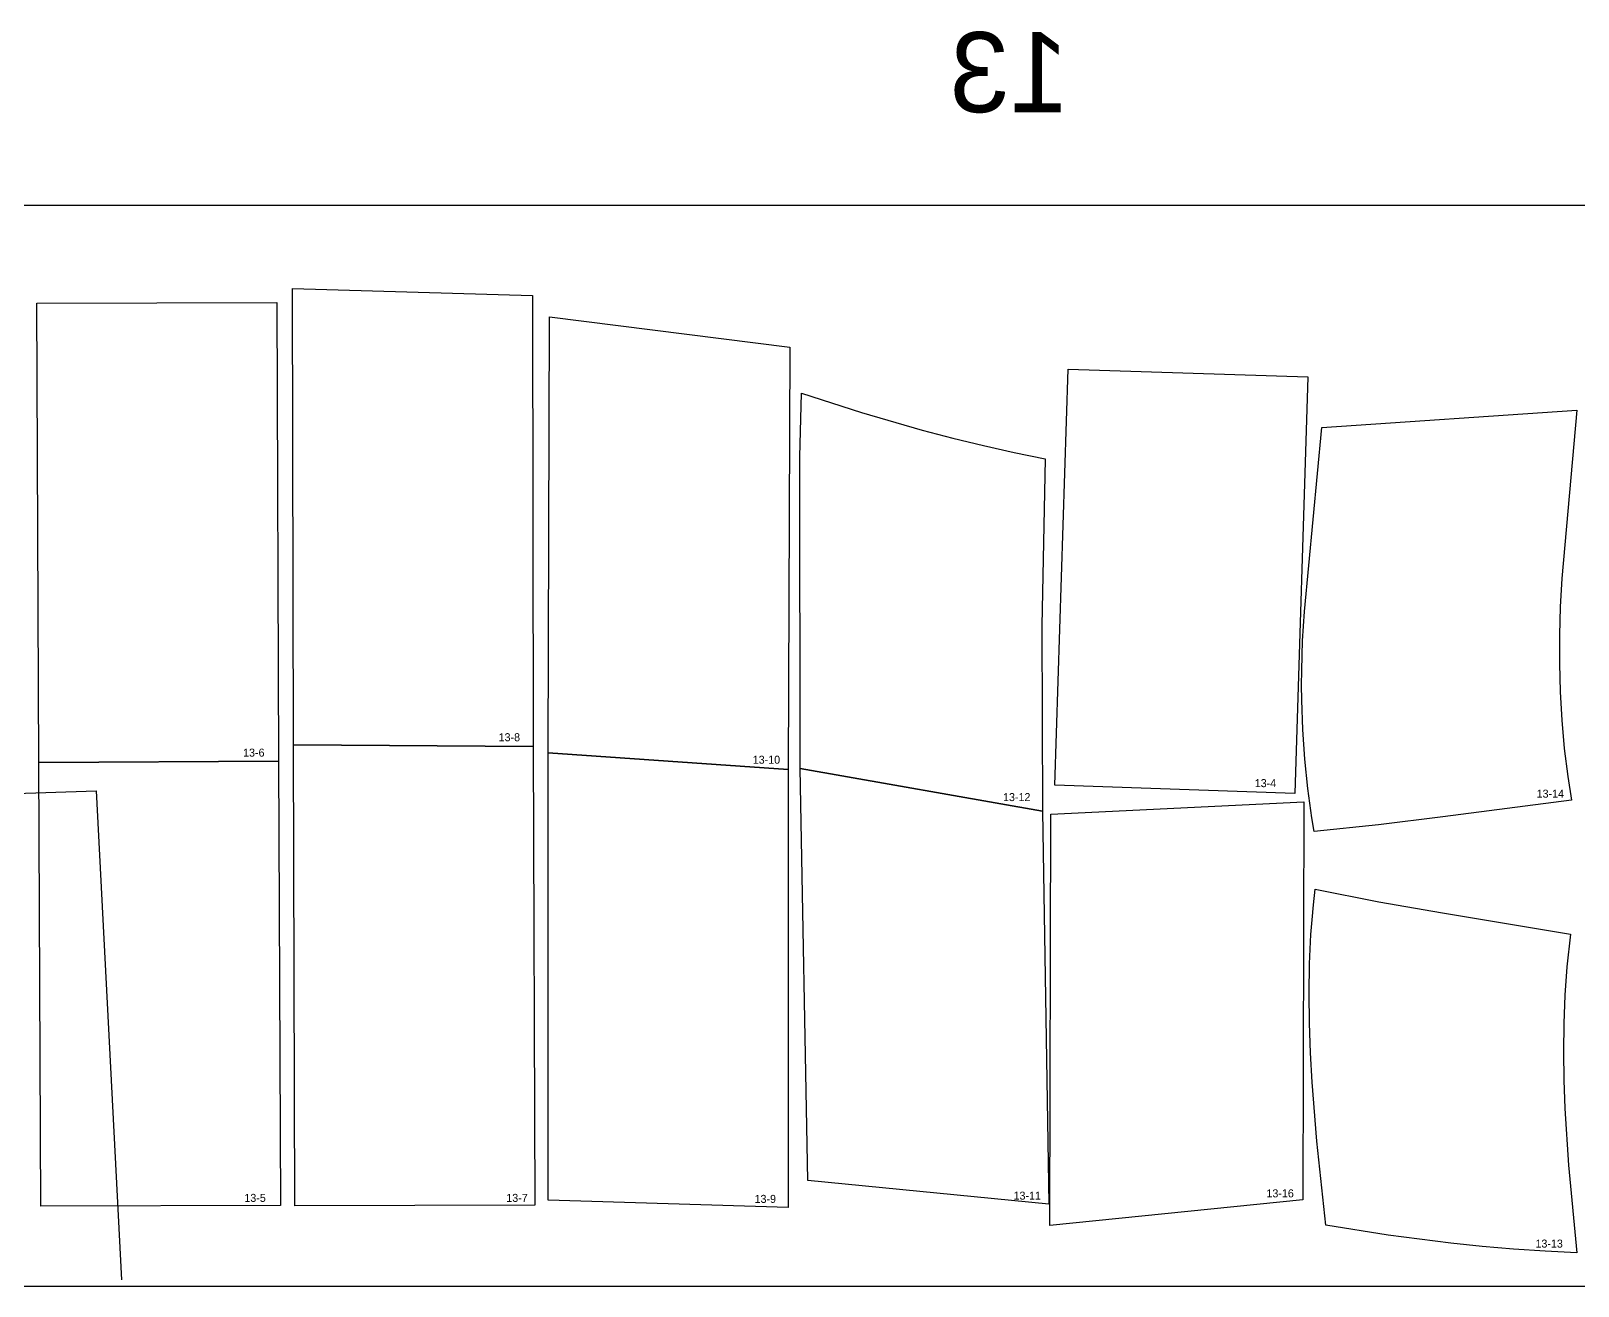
# Model space of a CAD drawing. Header units: millimetres. Extents: x 12942 to 18383, y 13072 to 17462.
# Drawn here: x 13579.9 to 13966.4, y 15260.7 to 15574.3 of the extents above; entities that cross this region are included whole.
import ezdxf

# ---------------------------------------------------------------- set-up
doc = ezdxf.new("R2010")
doc.units = ezdxf.units.MM
doc.header["$LTSCALE"] = 100
doc.header["$MEASUREMENT"] = 0
for name, color, linetype in [('CUT', 3, 'Continuous'), ('Default', 7, 'Continuous'), ('text', 1, 'Continuous')]:
    doc.layers.add(name, color=color, linetype=linetype)

msp = doc.modelspace()

# ---------------------------------------------------------------- linework, layer by layer
at = {"layer": 'CUT'}
for points in [[(13705.35, 15395.5), (13645.46, 15395.92), (13645.23, 15509.92), (13705.15, 15508.16), (13705.35, 15395.5)], [(13641.73, 15391.82), (13581.82, 15391.52), (13581.36, 15506.28), (13641.26, 15506.47), (13641.73, 15391.82)], [(13769.05, 15389.79), (13709.1, 15393.91), (13709.41, 15502.86), (13769.45, 15495.27), (13769.05, 15389.79)], [(13895.63, 15383.75), (13835.72, 15385.88), (13838.97, 15489.78), (13898.87, 15487.84), (13895.63, 15383.75)], [(13832.56, 15379.38), (13772.07, 15390.03), (13771.99, 15467.92), (13772.37, 15483.8), (13787.41, 15478.94), (13802.55, 15474.57), (13810.17, 15472.58), (13817.83, 15470.72), (13825.53, 15469), (13833.29, 15467.41), (13832.44, 15425.64), (13832.56, 15379.38)], [(13966.08, 15479.54), (13962.36, 15437.51), (13961.97, 15430.43), (13961.74, 15423.35), (13961.74, 15416.26), (13961.93, 15409.17), (13962.33, 15402.1), (13962.96, 15395.04), (13963.82, 15388), (13964.73, 15382.12), (13932.62, 15377.93), (13916.56, 15375.95), (13900.44, 15374.31), (13899.88, 15377.7), (13899.35, 15381.36), (13898.89, 15385.03), (13898.16, 15392.38), (13897.68, 15399.75), (13897.41, 15407.14), (13897.35, 15410.83), (13897.36, 15414.53), (13897.44, 15418.22), (13897.59, 15421.91), (13898.07, 15429.29), (13902.37, 15475.26), (13966.08, 15479.54)], [(13705.35, 15395.5), (13705.72, 15280.95), (13645.82, 15280.76), (13645.46, 15395.92), (13705.35, 15395.5)], [(13769.02, 15280.38), (13709.11, 15282.14), (13709.1, 15393.91), (13769.05, 15389.79), (13769.02, 15280.38)], [(13641.73, 15391.82), (13642.22, 15280.81), (13582.29, 15280.66), (13581.82, 15391.52), (13641.73, 15391.82)], [(13832.56, 15379.38), (13834.18, 15281.16), (13773.95, 15287.09), (13772.07, 15390.03), (13832.56, 15379.38)], [(13897.63, 15282.3), (13834.45, 15275.89), (13834.67, 15378.62), (13897.93, 15381.67), (13897.63, 15282.3)], [(13964.52, 15348.66), (13963.63, 15340.49), (13963.12, 15333.41), (13962.83, 15326.33), (13962.75, 15319.24), (13962.84, 15312.16), (13963.1, 15305.07), (13963.98, 15290.92), (13966.07, 15269.01), (13958.17, 15269.4), (13950.29, 15269.94), (13942.44, 15270.61), (13934.6, 15271.43), (13918.98, 15273.45), (13903.38, 15275.97), (13901.14, 15296.91), (13899.98, 15311.64), (13899.57, 15319.02), (13899.3, 15326.41), (13899.2, 15333.8), (13899.32, 15341.19), (13899.67, 15348.57), (13899.95, 15352.25), (13900.29, 15355.93), (13900.73, 15359.85), (13916.63, 15356.74), (13932.58, 15353.97), (13964.52, 15348.66)]]:
    msp.add_lwpolyline(points, dxfattribs=at)
at = {"layer": 'Default'}
for points in [[(13519.31, 15564.45), (13518.05, 15381.9), (13596.17, 15384.41), (13602.47, 15262.29)], [(13054.5, 15530.72), (13054.5, 15260.72), (15554.5, 15260.72), (15554.5, 15530.72), (13054.5, 15530.72)]]:
    msp.add_lwpolyline(points, dxfattribs=at)

# ---------------------------------------------------------------- texts
at = {"layer": 'text', "extrusion": (0, 0, -1), "insert": (13839.17, 15574), "char_height": 20, "width": 9.39, "attachment_point": 1, "text_direction": (-1, 0, 0)}
msp.add_mtext('13', dxfattribs=at)
at = {"layer": 'text', "char_height": 2, "width": 9.39, "attachment_point": 1}
for s, insert in [('13-8', (13696.71, 15398.84)), ('13-6', (13632.86, 15394.99)), ('13-10', (13760.2, 15393.22)), ('13-4', (13885.63, 15387.37)), ('13-14', (13956.06, 15384.74)), ('13-12', (13822.74, 15383.88)), ('13-11', (13825.37, 15284.31)), ('13-16', (13888.55, 15284.88)), ('13-5', (13633.18, 15283.75)), ('13-7', (13698.63, 15283.75)), ('13-9', (13760.66, 15283.5)), ('13-13', (13955.77, 15272.33))]:
    msp.add_mtext(s, dxfattribs=dict(at, insert=insert))

doc.saveas('drawing.dxf')
